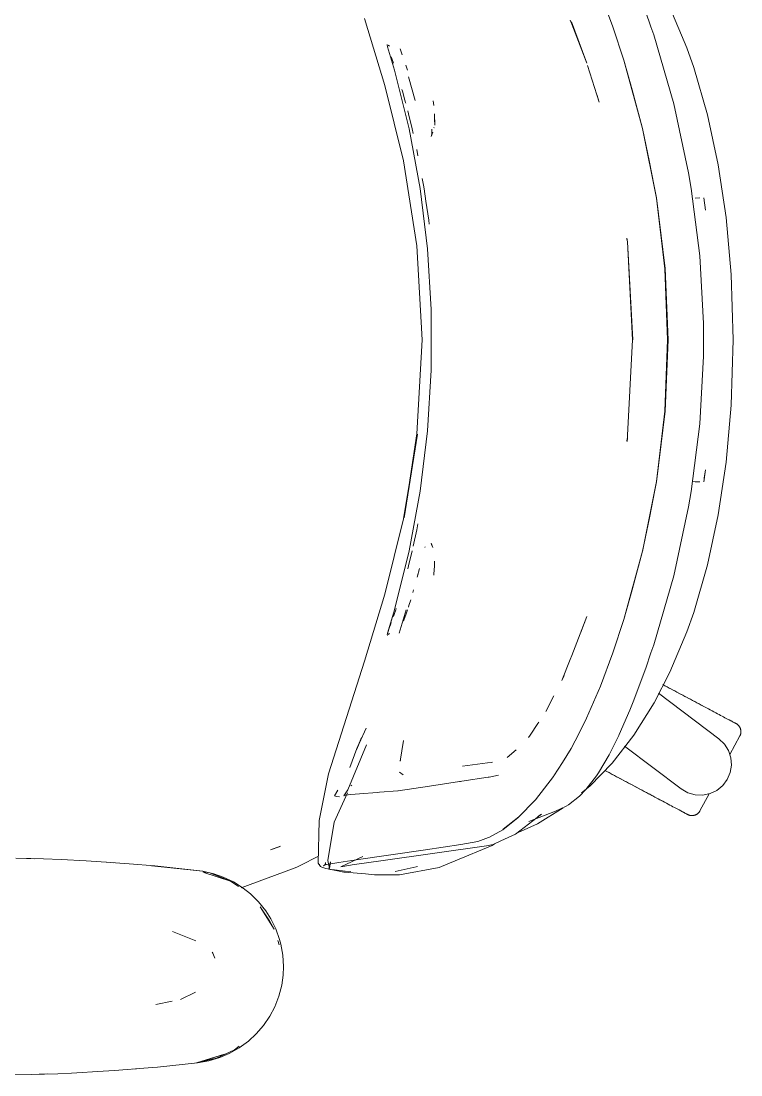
# Model space of a CAD drawing. Header units: millimetres. Extents: x 155927 to 317870, y -36033 to 97293.
# Drawn here: x 202658.8 to 202980.3, y 11129 to 11599.8 of the extents above; entities that cross this region are included whole.
import ezdxf

# ---------------------------------------------------------------- set-up
doc = ezdxf.new("R2010")
doc.units = ezdxf.units.MM
doc.header["$MEASUREMENT"] = 0
doc.layers.add('G-IMPT', color=8, linetype='CONTINUOUS', lineweight=9)
doc.layers.add('I-FURN', color=8, linetype='CONTINUOUS', lineweight=9)

msp = doc.modelspace()

# ---------------------------------------------------------------- linework, layer by layer
at = {"layer": 'G-IMPT'}
for p, q in [((202917.56, 11612.13), (202923.02, 11597.25)), ((202956.12, 11587.85), (202948.6, 11605.82)), ((202812.13, 11600.94), (202821.31, 11570.96)), ((202904.72, 11598.44), (202904.06, 11600.17)), ((202937.73, 11604.14), (202940.13, 11597.21)), ((202911.43, 11581), (202904.61, 11599.4)), ((202911.43, 11581), (202904.72, 11598.44)), ((202928.03, 11582.33), (202923.02, 11597.25)), ((202941.33, 11593.6), (202940.13, 11597.21)), ((202950.27, 11562.77), (202941.33, 11593.6)), ((202822.36, 11589.37), (202822.27, 11589.14)), ((202822.27, 11589.14), (202822.33, 11588.91)), ((202822.33, 11588.91), (202822.4, 11588.61)), ((202822.4, 11588.61), (202822.47, 11588.34)), ((202825.54, 11577.92), (202822.47, 11588.34)), ((202823.36, 11588.6), (202822.75, 11588.98)), ((202823.36, 11588.6), (202823.15, 11588.74)), ((202828.67, 11585.67), (202828.06, 11587.32)), ((202828.67, 11585.67), (202829.04, 11584.66)), ((202959.19, 11579.12), (202956.12, 11587.85)), ((202824.38, 11583.11), (202824.14, 11583.77)), ((202824.38, 11583.11), (202825.13, 11581.01)), ((202931.76, 11569.08), (202927.99, 11582.25)), ((202936.41, 11551.84), (202927.99, 11582.25)), ((202936.41, 11551.84), (202928.03, 11582.33)), ((202832.09, 11551.6), (202825.54, 11577.92)), ((202831.38, 11577.9), (202830.66, 11580.12)), ((202916.96, 11563.52), (202911.71, 11580.01)), ((202959.19, 11579.12), (202965.37, 11557.87)), ((202831.83, 11574.81), (202834.76, 11564.35)), ((202829.63, 11537.28), (202821.31, 11570.96)), ((202829.12, 11568.49), (202828.92, 11569.18)), ((202830.24, 11564.49), (202829.12, 11568.49)), ((202916.96, 11563.52), (202915.89, 11566.96)), ((202931.76, 11569.08), (202936.41, 11551.84)), ((202830.24, 11564.49), (202830.56, 11563.35)), ((202830.56, 11563.35), (202830.6, 11563.17)), ((202843.12, 11562.1), (202842.9, 11564.19)), ((202950.27, 11562.77), (202956.94, 11531.98)), ((202831.86, 11558.33), (202831.52, 11559.63)), ((202831.86, 11558.33), (202833.41, 11551.58)), ((202843.52, 11553.25), (202843.43, 11558.3)), ((202843.43, 11558.3), (202843.51, 11556.03)), ((202965.37, 11557.87), (202970.18, 11535.51)), ((202843.52, 11553.25), (202843.51, 11556.03)), ((202832.09, 11551.6), (202837.02, 11524.93)), ((202833.86, 11549.61), (202833.41, 11551.58)), ((202841.98, 11548.19), (202842.66, 11550.14)), ((202842.19, 11549.24), (202841.98, 11548.19)), ((202842.19, 11549.24), (202842.22, 11551.54)), ((202842.24, 11551.4), (202842.22, 11551.54)), ((202843.19, 11552.03), (202843.27, 11552.29)), ((202936.41, 11551.84), (202942.59, 11520.71)), ((202936.41, 11551.84), (202939.49, 11536.81)), ((202936.41, 11551.84), (202942.58, 11520.79)), ((202836.06, 11539.56), (202835.53, 11542.37)), ((202829.63, 11537.28), (202835.62, 11499.36)), ((202942.59, 11520.71), (202939.49, 11536.81)), ((202970.18, 11535.51), (202973.67, 11512.09)), ((202837.99, 11529.46), (202838.54, 11526.55)), ((202958.12, 11525.06), (202956.94, 11531.98)), ((202837.02, 11524.93), (202840.32, 11498.01)), ((202838.79, 11524.92), (202838.54, 11526.55)), ((202839.64, 11519.3), (202838.79, 11524.92)), ((202961.94, 11494.89), (202958.12, 11525.06)), ((202946.41, 11489.19), (202942.58, 11520.79)), ((202946.37, 11489.15), (202942.59, 11520.71)), ((202942.59, 11520.71), (202944.53, 11505.23)), ((202959.92, 11520.75), (202962.01, 11520.82)), ((202962.01, 11520.82), (202961.9, 11520.82)), ((202963.77, 11520.79), (202964.42, 11515.38)), ((202839.64, 11519.3), (202840.94, 11510.78)), ((202840.94, 11510.78), (202841.12, 11509.12)), ((202973.67, 11512.09), (202975.93, 11486.52)), ((202929.37, 11502.66), (202929.41, 11502.41)), ((202929.65, 11501.11), (202929.38, 11502.88)), ((202929.65, 11501.11), (202929.41, 11502.41)), ((202931.97, 11457.38), (202929.65, 11501.11)), ((202931.92, 11457.38), (202929.65, 11501.11)), ((202946.37, 11489.15), (202944.53, 11505.23)), ((202835.62, 11499.36), (202837.98, 11457.38)), ((202841.97, 11470.94), (202840.32, 11498.01)), ((202963.55, 11464.69), (202961.94, 11494.89)), ((202947.05, 11474.26), (202946.37, 11489.15)), ((202946.37, 11489.15), (202947.51, 11457.38)), ((202946.41, 11489.19), (202947.74, 11457.38)), ((202975.93, 11486.52), (202976.78, 11457.38)), ((202947.05, 11474.26), (202947.51, 11457.38)), ((202841.97, 11470.94), (202841.97, 11443.82)), ((202963.55, 11464.69), (202963.65, 11457.38)), ((202835.62, 11415.39), (202837.98, 11457.38)), ((202931.92, 11457.38), (202929.42, 11412.04)), ((202946.37, 11425.6), (202947.51, 11457.38)), ((202947.74, 11457.38), (202946.41, 11425.56)), ((202947.05, 11440.49), (202947.51, 11457.38)), ((202963.55, 11450.07), (202963.65, 11457.38)), ((202976.78, 11457.38), (202975.93, 11428.24)), ((202963.55, 11450.07), (202961.94, 11419.86)), ((202841.97, 11443.82), (202840.32, 11416.75)), ((202946.37, 11425.6), (202947.05, 11440.49)), ((202946.37, 11425.6), (202942.59, 11394.05)), ((202944.53, 11409.52), (202946.37, 11425.6)), ((202975.93, 11428.24), (202973.67, 11402.67)), ((202946.41, 11425.56), (202942.58, 11393.97)), ((202837.02, 11389.83), (202840.32, 11416.75)), ((202961.94, 11419.86), (202958.12, 11389.69)), ((202829.63, 11377.48), (202835.88, 11415.22)), ((202835.62, 11415.39), (202829.89, 11377.85)), ((202835.88, 11415.22), (202829.89, 11377.85)), ((202929.37, 11412.1), (202929.41, 11412.35)), ((202929.65, 11413.65), (202929.41, 11412.35)), ((202929.42, 11412.04), (202929.65, 11413.65)), ((202944.53, 11409.52), (202942.59, 11394.05)), ((202973.67, 11402.67), (202970.18, 11379.25)), ((202963.77, 11393.96), (202964.42, 11399.38)), ((202963.85, 11395.61), (202964.42, 11399.38)), ((202942.59, 11394.05), (202936.37, 11362.8)), ((202936.37, 11362.8), (202942.58, 11393.97)), ((202942.59, 11394.05), (202939.49, 11377.94)), ((202958.67, 11394.05), (202959.92, 11394.01)), ((202962.01, 11393.93), (202959.92, 11394.01)), ((202962.01, 11393.93), (202961.9, 11393.93)), ((202832.09, 11363.16), (202837.02, 11389.83)), ((202958.12, 11389.69), (202956.94, 11382.77)), ((202956.94, 11382.77), (202950.27, 11351.98)), ((202965.37, 11356.88), (202970.18, 11379.25)), ((202821.31, 11343.79), (202829.63, 11377.48)), ((202836.04, 11375.2), (202835.57, 11372.57)), ((202936.41, 11362.92), (202939.49, 11377.94)), ((202835.57, 11372.57), (202833.86, 11365.15)), ((202839.31, 11364.97), (202839.17, 11364.55)), ((202841.98, 11366.57), (202842.66, 11364.62)), ((202841.98, 11366.57), (202842.19, 11365.52)), ((202832.09, 11363.16), (202825.54, 11336.84)), ((202833.41, 11363.18), (202831.86, 11356.42)), ((202936.41, 11362.92), (202927.99, 11332.51)), ((202936.41, 11362.92), (202928.03, 11332.42)), ((202931.76, 11345.67), (202936.41, 11362.92)), ((202831.86, 11356.42), (202831.52, 11355.14)), ((202835.71, 11351.34), (202836.71, 11355.2)), ((202843.41, 11356.4), (202843.13, 11352.7)), ((202843.41, 11356.4), (202843.51, 11357.77)), ((202843.51, 11358.47), (202843.51, 11357.77)), ((202959.19, 11335.64), (202965.37, 11356.88)), ((202835.71, 11351.34), (202836.1, 11352.87)), ((202843.13, 11352.7), (202843.1, 11352.21)), ((202941.33, 11321.15), (202950.27, 11351.98)), ((202833.8, 11344.55), (202834.13, 11345.67)), ((202931.76, 11345.67), (202927.99, 11332.51)), ((202821.31, 11343.79), (202812.13, 11313.82)), ((202832.02, 11338.76), (202832.81, 11341.26)), ((202825.54, 11336.84), (202822.27, 11325.62)), ((202825.54, 11336.84), (202822.43, 11326.02)), ((202825.54, 11336.84), (202822.48, 11326.31)), ((202826.17, 11336.84), (202825.44, 11334.62)), ((202826.17, 11336.84), (202826.32, 11337.3)), ((202830.74, 11336.85), (202827.7, 11326.42)), ((202830.63, 11334.55), (202831.4, 11336.85)), ((202831.78, 11337.98), (202832.02, 11338.76)), ((202825.15, 11333.82), (202825.44, 11334.62)), ((202829.61, 11331.67), (202830.37, 11333.83)), ((202830.63, 11334.55), (202830.37, 11333.83)), ((202911.43, 11333.76), (202904.72, 11316.31)), ((202911.43, 11333.76), (202908.71, 11326.33)), ((202923.02, 11317.51), (202928.03, 11332.42)), ((202956.12, 11326.91), (202959.19, 11335.64)), ((202823.82, 11330.09), (202823.42, 11329.02)), ((202824.16, 11331.06), (202823.82, 11330.09)), ((202956.12, 11326.91), (202948.6, 11308.93)), ((202822.27, 11325.62), (202822.41, 11325.38)), ((202822.48, 11326.31), (202822.43, 11326.02)), ((202823.36, 11326.16), (202822.75, 11325.77)), ((202823.36, 11326.16), (202823.15, 11326.01)), ((202923.02, 11317.51), (202917.56, 11302.63)), ((202937.79, 11310.73), (202940.13, 11317.55)), ((202941.33, 11321.15), (202940.13, 11317.55)), ((202812.13, 11313.82), (202796.14, 11263.58)), ((202904.06, 11314.59), (202900.33, 11305.26)), ((202904.72, 11316.31), (202904.06, 11314.59)), ((202937.79, 11310.73), (202932.19, 11295.65)), ((202948.6, 11308.93), (202941.51, 11295.16)), ((202900.33, 11305.26), (202901.33, 11307.5)), ((202917.56, 11302.63), (202911.39, 11288.4)), ((202893.16, 11291.42), (202896.7, 11298.39)), ((202930.71, 11291.97), (202932.19, 11295.65)), ((202941.51, 11295.16), (202932.54, 11280.86)), ((202925.94, 11281.02), (202930.71, 11291.97)), ((202886.13, 11280.82), (202889.63, 11285.95)), ((202889.63, 11285.95), (202890.02, 11286.53)), ((202908, 11281.67), (202911.39, 11288.4)), ((202808.81, 11274.56), (202810.84, 11279.68)), ((202810.84, 11279.66), (202808.81, 11274.56)), ((202808.82, 11274.76), (202810.84, 11279.66)), ((202809.84, 11277.14), (202812.89, 11283.85)), ((202886.13, 11280.82), (202885.38, 11279.71)), ((202908, 11281.67), (202904.43, 11274.88)), ((202921.72, 11272.56), (202925.72, 11280.57)), ((202932.54, 11280.86), (202922.73, 11268.26)), ((202925.94, 11281.02), (202925.72, 11280.57)), ((202804.68, 11256.42), (202813.12, 11276.4)), ((202828.17, 11269.23), (202829.57, 11278.39)), ((202808.82, 11274.76), (202805.57, 11266.29)), ((202879.86, 11274.18), (202875.95, 11270.85)), ((202900.66, 11268.65), (202904.43, 11274.88)), ((202921.41, 11271.96), (202916.68, 11263.97)), ((202921.72, 11272.56), (202921.41, 11271.96)), ((202828.17, 11269.23), (202828.22, 11269.58)), ((202856.01, 11266.9), (202869.36, 11268.68)), ((202869.36, 11268.68), (202868.89, 11268.54)), ((202900.66, 11268.65), (202896.78, 11262.56)), ((202912.77, 11257.97), (202922.73, 11268.26)), ((202791.95, 11242.62), (202796.14, 11263.58)), ((202827.82, 11264.28), (202829.46, 11263)), ((202855.71, 11260.22), (202867.43, 11262.03)), ((202867.43, 11262.03), (202867.9, 11262.1)), ((202869.88, 11262.52), (202867.9, 11262.1)), ((202872.05, 11262.98), (202869.88, 11262.52)), ((202888.59, 11251.86), (202896.61, 11262.3)), ((202896.78, 11262.56), (202896.61, 11262.3)), ((202911.1, 11256.55), (202915.82, 11262.68)), ((202915.82, 11262.68), (202916.68, 11263.97)), ((202798.72, 11253.75), (202800.31, 11256.21)), ((202800.31, 11256.21), (202798.78, 11253.73)), ((202798.78, 11253.73), (202800.27, 11256.2)), ((202802.92, 11253.75), (202804.68, 11256.42)), ((202806.13, 11258.14), (202806.57, 11258.41)), ((202841.23, 11257.94), (202827.16, 11255.9)), ((202841.23, 11257.94), (202854.59, 11260.05)), ((202854.59, 11260.05), (202855.1, 11260.13)), ((202855.71, 11260.22), (202855.1, 11260.13)), ((202908.21, 11253.52), (202911.1, 11256.55)), ((202912.77, 11257.97), (202909.1, 11254.97)), ((202798.58, 11241.92), (202804.56, 11255.09)), ((202798.72, 11253.75), (202798.78, 11253.73)), ((202799.65, 11253.45), (202798.78, 11253.73)), ((202801, 11253.28), (202799.65, 11253.45)), ((202803.64, 11254.04), (202802.92, 11253.75)), ((202803.64, 11254.04), (202803.65, 11254.04)), ((202806.04, 11254.34), (202803.65, 11254.04)), ((202806.04, 11254.34), (202806.12, 11254.35)), ((202809.99, 11254.64), (202806.12, 11254.35)), ((202817.85, 11255.2), (202809.99, 11254.64)), ((202818.84, 11255.28), (202817.85, 11255.2)), ((202827.08, 11255.89), (202818.84, 11255.28)), ((202827.08, 11255.89), (202827.16, 11255.9)), ((202888.59, 11251.86), (202880.85, 11243.96)), ((202903.34, 11249.66), (202908.21, 11253.52)), ((202885.63, 11242.29), (202897.54, 11246.8)), ((202889.4, 11241.23), (202900.85, 11248.35)), ((202899.77, 11247.87), (202897.54, 11246.8)), ((202902.21, 11249.04), (202899.77, 11247.87)), ((202903.34, 11249.66), (202902.21, 11249.04)), ((202791.95, 11242.62), (202791.56, 11223.64)), ((202873.89, 11238.54), (202880.85, 11243.96)), ((202881.06, 11244.27), (202874.11, 11238.87)), ((202881.06, 11244.27), (202877.49, 11241.46)), ((202891.29, 11245.52), (202879.59, 11236.58)), ((202891.29, 11245.52), (202889.56, 11244.53)), ((202798.58, 11241.92), (202795.86, 11224.87)), ((202873.89, 11238.54), (202868.05, 11235.26)), ((202874.11, 11238.87), (202877.49, 11241.46)), ((202880.77, 11237.25), (202889.4, 11241.23)), ((202862.84, 11233.29), (202855.17, 11231.99)), ((202862.84, 11233.29), (202867.63, 11235.04)), ((202868.05, 11235.26), (202867.63, 11235.04)), ((202873.06, 11233.54), (202869.7, 11231.97)), ((202873.06, 11233.54), (202879.59, 11236.58)), ((202774.69, 11231.16), (202770.22, 11229.53)), ((202770.22, 11229.53), (202774.1, 11230.9)), ((202774.69, 11231.16), (202774.1, 11230.9)), ((202808.53, 11225.04), (202839.4, 11229.6)), ((202819.49, 11224.65), (202866.71, 11231.33)), ((202839.4, 11229.6), (202855.17, 11231.99)), ((202869.14, 11231.49), (202852.69, 11224.69)), ((202866.71, 11231.33), (202869.7, 11231.97)), ((202870.31, 11232.26), (202869.14, 11231.49)), ((202656.46, 11225.78), (202668.77, 11225.49)), ((202663.24, 11225.65), (202661.16, 11225.65)), ((202664.9, 11225.57), (202663.24, 11225.65)), ((202676.65, 11225.19), (202668.77, 11225.49)), ((202676.65, 11225.19), (202687.95, 11224.65)), ((202696.83, 11224.09), (202687.95, 11224.65)), ((202696.83, 11224.09), (202707.11, 11223.36)), ((202698.87, 11223.96), (202696.96, 11224.05)), ((202698.87, 11223.96), (202700.29, 11223.82)), ((202718.51, 11222.38), (202707.11, 11223.36)), ((202791.31, 11226.66), (202783.72, 11222.68)), ((202791.56, 11223.64), (202792.17, 11222.6)), ((202792.04, 11223.22), (202792.17, 11222.6)), ((202792.04, 11223.22), (202792.14, 11222.67)), ((202794.41, 11222.82), (202800.68, 11223.93)), ((202794.43, 11222.83), (202794.75, 11223.37)), ((202794.83, 11223.87), (202794.75, 11223.37)), ((202796.55, 11221.29), (202795.86, 11224.87)), ((202797.03, 11224.16), (202796.31, 11220.88)), ((202797.03, 11224.16), (202796.55, 11221.29)), ((202800.68, 11223.93), (202808.53, 11225.04)), ((202801.64, 11222.02), (202811.39, 11226.65)), ((202807.53, 11223), (202808.83, 11223.21)), ((202819.49, 11224.65), (202808.83, 11223.21)), ((202845.47, 11221.71), (202849.33, 11223.3)), ((202852.69, 11224.69), (202849.33, 11223.3)), ((202739.95, 11220.03), (202716.99, 11222.48)), ((202716.99, 11222.48), (202737.13, 11220.36)), ((202739.95, 11220.03), (202718.51, 11222.38)), ((202739.95, 11220.03), (202737.13, 11220.36)), ((202739.95, 11220.03), (202744.91, 11218.87)), ((202740.02, 11219.81), (202743.08, 11219.23)), ((202752.3, 11215.63), (202740.44, 11219.44)), ((202749.59, 11216.53), (202740.44, 11219.44)), ((202743.08, 11219.23), (202752.3, 11215.63)), ((202749.04, 11217.42), (202744.91, 11218.87)), ((202757.05, 11212.62), (202775.99, 11219.57)), ((202775.99, 11219.57), (202781.96, 11221.76)), ((202783.72, 11222.68), (202781.96, 11221.76)), ((202792.17, 11222.6), (202792.14, 11222.67)), ((202792.54, 11222.1), (202792.17, 11222.6)), ((202793.08, 11221.78), (202792.54, 11222.1)), ((202793.08, 11221.78), (202794.94, 11221.23)), ((202795.03, 11222.99), (202793.93, 11222.43)), ((202794.43, 11222.83), (202793.93, 11222.43)), ((202795.03, 11222.99), (202794.41, 11222.82)), ((202798.22, 11220.7), (202794.94, 11221.23)), ((202798.63, 11220.44), (202796.31, 11220.88)), ((202798.22, 11220.7), (202798.83, 11220.62)), ((202802.88, 11219.63), (202798.63, 11220.44)), ((202798.83, 11220.62), (202803.52, 11220.1)), ((202801.64, 11222.02), (202802.51, 11222.16)), ((202807.53, 11223), (202802.51, 11222.16)), ((202803.35, 11219.59), (202802.88, 11219.63)), ((202803.35, 11219.59), (202812.68, 11218.78)), ((202803.52, 11220.1), (202806.11, 11219.89)), ((202812.68, 11218.78), (202816.63, 11218.44)), ((202820.8, 11218.44), (202816.63, 11218.44)), ((202827.77, 11218.47), (202820.8, 11218.44)), ((202825.91, 11219.88), (202835.21, 11221.92)), ((202827.77, 11218.47), (202845.47, 11221.71)), ((202835.21, 11221.92), (202835.79, 11222.07)), ((202753.62, 11215.23), (202749.04, 11217.42)), ((202752.3, 11215.63), (202749.59, 11216.53)), ((202752.3, 11215.63), (202755.88, 11213.21)), ((202753.62, 11215.23), (202757.95, 11212.5)), ((202761.25, 11209.88), (202757.95, 11212.5)), ((202764.86, 11206.33), (202761.25, 11209.88)), ((202764.86, 11206.33), (202768.05, 11202.36)), ((202771.91, 11194.2), (202765.59, 11204.15)), ((202769.75, 11197.88), (202765.59, 11204.15)), ((202770.32, 11198.81), (202768.05, 11202.36)), ((202771.91, 11194.2), (202769.75, 11197.88)), ((202772.56, 11194.3), (202770.32, 11198.81)), ((202726.43, 11193.13), (202736.85, 11188.98)), ((202772.56, 11194.3), (202774.27, 11189.53)), ((202773.47, 11189.09), (202774.09, 11187.06)), ((202774.83, 11187.4), (202774.27, 11189.53)), ((202775.71, 11182.45), (202774.83, 11187.4)), ((202744.38, 11183.46), (202744.08, 11183.91)), ((202745.39, 11181.24), (202744.38, 11183.46)), ((202776.01, 11177.41), (202775.71, 11182.45)), ((202776.01, 11177.41), (202775.84, 11173.56)), ((202775.19, 11169.05), (202775.84, 11173.56)), ((202775.19, 11169.05), (202773.93, 11164.18)), ((202718.93, 11160.43), (202726.36, 11162)), ((202736.76, 11166.03), (202729.98, 11162.76)), ((202772.09, 11159.47), (202773.93, 11164.18)), ((202769.9, 11155.31), (202772.09, 11159.47)), ((202769.9, 11155.31), (202767.07, 11151.14)), ((202767.07, 11151.14), (202763.75, 11147.31)), ((202760.31, 11144.14), (202756.23, 11141.14)), ((202760.31, 11144.14), (202763.75, 11147.31)), ((202746.1, 11136.5), (202754.16, 11140.24)), ((202751.79, 11138.63), (202747.55, 11136.82)), ((202751.79, 11138.63), (202756.23, 11141.14)), ((202756.27, 11141.83), (202754.16, 11140.24)), ((202719.72, 11132.55), (202737.64, 11134.46)), ((202737.13, 11134.46), (202749.59, 11138.29)), ((202737.13, 11134.46), (202740.44, 11135.38)), ((202737.64, 11134.46), (202742.69, 11135.35)), ((202746.1, 11136.5), (202737.69, 11134.59)), ((202749.59, 11138.29), (202740.44, 11135.38)), ((202747.55, 11136.82), (202742.69, 11135.35)), ((202655.1, 11129.02), (202663.52, 11129.18)), ((202675.28, 11129.57), (202663.52, 11129.18)), ((202668.46, 11129.32), (202666.96, 11129.31)), ((202670.39, 11129.43), (202668.46, 11129.32)), ((202675.28, 11129.57), (202681.3, 11129.82)), ((202695.44, 11130.63), (202681.3, 11129.82)), ((202700.53, 11130.96), (202695.44, 11130.63)), ((202700.53, 11130.96), (202715.59, 11132.21)), ((202708.71, 11131.61), (202710.39, 11131.78)), ((202715.59, 11132.21), (202719.72, 11132.55))]:
    msp.add_line(p, q, dxfattribs=at)
at = {"layer": 'I-FURN'}
for p, q in [((202946.33, 11302.87), (202945.37, 11303.38)), ((202943.44, 11299.52), (202970.5, 11279.13)), ((202945.81, 11303.15), (202946.78, 11302.63)), ((202947.3, 11302.35), (202946.33, 11302.87)), ((202946.78, 11302.63), (202947.75, 11302.11)), ((202948.29, 11301.83), (202947.3, 11302.35)), ((202947.75, 11302.11), (202948.74, 11301.58)), ((202949.28, 11301.3), (202948.29, 11301.83)), ((202948.74, 11301.58), (202949.74, 11301.06)), ((202950.27, 11300.77), (202949.28, 11301.3)), ((202949.74, 11301.06), (202950.74, 11300.53)), ((202951.28, 11300.24), (202950.27, 11300.77)), ((202950.74, 11300.53), (202951.74, 11299.99)), ((202952.28, 11299.7), (202951.28, 11300.24)), ((202951.74, 11299.99), (202952.74, 11299.46)), ((202953.29, 11299.17), (202952.28, 11299.7)), ((202952.74, 11299.46), (202953.75, 11298.92)), ((202954.29, 11298.63), (202953.29, 11299.17)), ((202953.75, 11298.92), (202954.75, 11298.39)), ((202955.29, 11298.1), (202954.29, 11298.63)), ((202954.75, 11298.39), (202955.75, 11297.86)), ((202956.29, 11297.57), (202955.29, 11298.1)), ((202955.75, 11297.86), (202956.75, 11297.33)), ((202957.29, 11297.04), (202956.29, 11297.57)), ((202956.75, 11297.33), (202957.74, 11296.8)), ((202958.27, 11296.52), (202957.29, 11297.04)), ((202957.74, 11296.8), (202958.73, 11296.28)), ((202959.25, 11296), (202958.27, 11296.52)), ((202958.73, 11296.28), (202959.7, 11295.76)), ((202960.22, 11295.48), (202959.25, 11296)), ((202959.7, 11295.76), (202960.66, 11295.25)), ((202961.18, 11294.97), (202960.22, 11295.48)), ((202960.66, 11295.25), (202961.62, 11294.74)), ((202962.12, 11294.47), (202961.18, 11294.97)), ((202961.62, 11294.74), (202962.55, 11294.24)), ((202963.05, 11293.98), (202962.12, 11294.47)), ((202962.55, 11294.24), (202963.48, 11293.75)), ((202963.97, 11293.49), (202963.05, 11293.98)), ((202963.48, 11293.75), (202964.38, 11293.27)), ((202964.86, 11293.01), (202963.97, 11293.49)), ((202965.74, 11292.55), (202964.86, 11293.01)), ((202966.6, 11292.09), (202965.74, 11292.55)), ((202967.43, 11291.65), (202966.6, 11292.09)), ((202968.24, 11291.22), (202967.43, 11291.65)), ((202969.03, 11290.8), (202968.24, 11291.22)), ((202969.79, 11290.39), (202969.03, 11290.8)), ((202970.53, 11290), (202969.79, 11290.39)), ((202971.23, 11289.63), (202970.53, 11290)), ((202971.91, 11289.26), (202971.23, 11289.63)), ((202972.56, 11288.92), (202971.91, 11289.26)), ((202973.18, 11288.59), (202972.56, 11288.92)), ((202973.76, 11288.28), (202973.18, 11288.59)), ((202973.45, 11288.45), (202974.02, 11288.15)), ((202974.31, 11287.99), (202973.76, 11288.28)), ((202974.02, 11288.15), (202974.55, 11287.86)), ((202974.83, 11287.71), (202974.31, 11287.99)), ((202974.55, 11287.86), (202975.06, 11287.59)), ((202975.31, 11287.46), (202974.83, 11287.71)), ((202975.06, 11287.59), (202975.52, 11287.35)), ((202975.76, 11287.22), (202975.31, 11287.46)), ((202975.52, 11287.35), (202975.95, 11287.12)), ((202976.17, 11287), (202975.76, 11287.22)), ((202975.95, 11287.12), (202976.34, 11286.91)), ((202976.54, 11286.8), (202976.17, 11287)), ((202976.34, 11286.91), (202976.7, 11286.72)), ((202976.88, 11286.63), (202976.54, 11286.8)), ((202976.7, 11286.72), (202977.02, 11286.55)), ((202977.17, 11286.47), (202976.88, 11286.63)), ((202977.02, 11286.55), (202977.3, 11286.4)), ((202977.43, 11286.33), (202977.17, 11286.47)), ((202977.3, 11286.4), (202977.54, 11286.27)), ((202977.65, 11286.21), (202977.43, 11286.33)), ((202977.54, 11286.27), (202977.74, 11286.17)), ((202977.83, 11286.12), (202977.65, 11286.21)), ((202977.74, 11286.17), (202977.9, 11286.08)), ((202977.97, 11286.04), (202977.83, 11286.12)), ((202977.9, 11286.08), (202978.02, 11286.02)), ((202978.07, 11285.99), (202977.97, 11286.04)), ((202978.02, 11286.02), (202978.1, 11285.97)), ((202978.13, 11285.96), (202978.07, 11285.99)), ((202978.1, 11285.97), (202978.15, 11285.95)), ((202978.15, 11285.95), (202978.13, 11285.96)), ((202978.15, 11285.95), (202978.29, 11285.87)), ((202978.15, 11285.95), (202978.15, 11285.95)), ((202978.29, 11285.87), (202978.43, 11285.78)), ((202978.43, 11285.78), (202978.56, 11285.7)), ((202978.56, 11285.7), (202978.69, 11285.6)), ((202978.69, 11285.6), (202978.82, 11285.5)), ((202978.82, 11285.5), (202978.94, 11285.4)), ((202978.94, 11285.4), (202979.06, 11285.29)), ((202979.06, 11285.29), (202979.18, 11285.17)), ((202979.18, 11285.17), (202979.28, 11285.05)), ((202979.28, 11285.05), (202979.39, 11284.93)), ((202979.39, 11284.93), (202979.49, 11284.8)), ((202979.49, 11284.8), (202979.58, 11284.67)), ((202979.58, 11284.67), (202979.67, 11284.54)), ((202979.67, 11284.54), (202979.75, 11284.4)), ((202979.75, 11284.4), (202979.83, 11284.26)), ((202975.35, 11272.09), (202979.82, 11280.5)), ((202979.84, 11280.54), (202979.82, 11280.5)), ((202979.83, 11284.26), (202979.9, 11284.11)), ((202979.91, 11280.68), (202979.84, 11280.54)), ((202979.9, 11284.11), (202979.97, 11283.97)), ((202979.98, 11280.83), (202979.91, 11280.68)), ((202979.97, 11283.97), (202980.03, 11283.82)), ((202980.03, 11280.98), (202979.98, 11280.83)), ((202980.03, 11283.82), (202980.08, 11283.66)), ((202980.09, 11281.13), (202980.03, 11280.98)), ((202980.08, 11283.66), (202980.13, 11283.51)), ((202980.14, 11281.28), (202980.09, 11281.13)), ((202980.13, 11283.51), (202980.17, 11283.36)), ((202980.18, 11281.44), (202980.14, 11281.28)), ((202980.17, 11283.36), (202980.21, 11283.2)), ((202980.21, 11281.6), (202980.18, 11281.44)), ((202980.21, 11283.2), (202980.24, 11283.04)), ((202980.24, 11281.76), (202980.21, 11281.6)), ((202980.24, 11283.04), (202980.26, 11282.88)), ((202980.26, 11281.91), (202980.24, 11281.76)), ((202980.26, 11282.88), (202980.28, 11282.72)), ((202980.28, 11282.08), (202980.26, 11281.91)), ((202980.28, 11282.72), (202980.29, 11282.56)), ((202980.29, 11282.24), (202980.28, 11282.08)), ((202980.29, 11282.56), (202980.29, 11282.4)), ((202980.29, 11282.4), (202980.29, 11282.24)), ((202953.66, 11256.78), (202928.35, 11275.85)), ((202970.5, 11279.13), (202972.93, 11276.79)), ((202972.93, 11276.79), (202974.73, 11273.93)), ((202974.73, 11273.93), (202975.8, 11270.73)), ((202975.8, 11270.73), (202976.06, 11267.37)), ((202976.06, 11267.37), (202975.52, 11264.04)), ((202919.57, 11265), (202920.47, 11264.52)), ((202920.96, 11264.26), (202920.05, 11264.74)), ((202920.47, 11264.52), (202921.38, 11264.04)), ((202921.88, 11263.77), (202920.96, 11264.26)), ((202921.38, 11264.04), (202922.31, 11263.54)), ((202922.82, 11263.27), (202921.88, 11263.77)), ((202922.31, 11263.54), (202923.25, 11263.04)), ((202923.77, 11262.76), (202922.82, 11263.27)), ((202923.25, 11263.04), (202924.21, 11262.53)), ((202924.73, 11262.25), (202923.77, 11262.76)), ((202924.21, 11262.53), (202925.18, 11262.01)), ((202925.71, 11261.73), (202924.73, 11262.25)), ((202925.18, 11262.01), (202926.16, 11261.49)), ((202926.69, 11261.21), (202925.71, 11261.73)), ((202926.16, 11261.49), (202927.15, 11260.97)), ((202927.68, 11260.68), (202926.69, 11261.21)), ((202927.15, 11260.97), (202928.14, 11260.44)), ((202974.19, 11260.94), (202972.16, 11258.25)), ((202975.52, 11264.04), (202974.19, 11260.94)), ((202928.68, 11260.15), (202927.68, 11260.68)), ((202928.14, 11260.44), (202929.14, 11259.91)), ((202929.68, 11259.62), (202928.68, 11260.15)), ((202929.14, 11259.91), (202930.14, 11259.38)), ((202930.68, 11259.09), (202929.68, 11259.62)), ((202930.14, 11259.38), (202931.15, 11258.84)), ((202931.69, 11258.55), (202930.68, 11259.09)), ((202931.15, 11258.84), (202932.15, 11258.31)), ((202932.7, 11258.02), (202931.69, 11258.55)), ((202932.15, 11258.31), (202933.16, 11257.77)), ((202933.7, 11257.49), (202932.7, 11258.02)), ((202933.16, 11257.77), (202934.16, 11257.24)), ((202934.7, 11256.95), (202933.7, 11257.49)), ((202934.16, 11257.24), (202935.16, 11256.71)), ((202935.69, 11256.43), (202934.7, 11256.95)), ((202935.16, 11256.71), (202936.15, 11256.18)), ((202936.68, 11255.9), (202935.69, 11256.43)), ((202936.15, 11256.18), (202937.13, 11255.66)), ((202956.58, 11255.09), (202953.66, 11256.78)), ((202969.55, 11256.12), (202966.5, 11254.67)), ((202972.16, 11258.25), (202969.55, 11256.12)), ((202937.66, 11255.38), (202936.68, 11255.9)), ((202937.13, 11255.66), (202938.1, 11255.14)), ((202938.63, 11254.87), (202937.66, 11255.38)), ((202938.1, 11255.14), (202939.07, 11254.63)), ((202939.58, 11254.36), (202938.63, 11254.87)), ((202939.07, 11254.63), (202940.02, 11254.12)), ((202940.53, 11253.85), (202939.58, 11254.36)), ((202940.02, 11254.12), (202940.96, 11253.63)), ((202941.46, 11253.36), (202940.53, 11253.85)), ((202940.96, 11253.63), (202941.88, 11253.14)), ((202942.37, 11252.87), (202941.46, 11253.36)), ((202941.88, 11253.14), (202942.79, 11252.65)), ((202943.27, 11252.4), (202942.37, 11252.87)), ((202942.79, 11252.65), (202943.67, 11252.18)), ((202944.14, 11251.93), (202943.27, 11252.4)), ((202943.67, 11252.18), (202944.54, 11251.72)), ((202945, 11251.48), (202944.14, 11251.93)), ((202944.54, 11251.72), (202945.39, 11251.27)), ((202945.84, 11251.03), (202945, 11251.48)), ((202959.82, 11254.14), (202956.58, 11255.09)), ((202963.19, 11254), (202959.82, 11254.14)), ((202962.01, 11247), (202966.04, 11254.58)), ((202966.5, 11254.67), (202963.19, 11254)), ((202945.39, 11251.27), (202946.21, 11250.83)), ((202946.21, 11250.83), (202947.01, 11250.41)), ((202947.01, 11250.41), (202947.79, 11249.99)), ((202947.79, 11249.99), (202948.54, 11249.59)), ((202948.54, 11249.59), (202949.26, 11249.21)), ((202949.26, 11249.21), (202949.95, 11248.84)), ((202949.95, 11248.84), (202950.62, 11248.49)), ((202950.62, 11248.49), (202951.25, 11248.15)), ((202951.25, 11248.15), (202951.85, 11247.83)), ((202952.17, 11247.67), (202951.58, 11247.98)), ((202951.85, 11247.83), (202952.42, 11247.53)), ((202952.72, 11247.37), (202952.17, 11247.67)), ((202952.42, 11247.53), (202952.96, 11247.24)), ((202953.23, 11247.1), (202952.72, 11247.37)), ((202952.96, 11247.24), (202953.46, 11246.98)), ((202953.72, 11246.84), (202953.23, 11247.1)), ((202953.46, 11246.98), (202953.93, 11246.73)), ((202954.16, 11246.61), (202953.72, 11246.84)), ((202953.93, 11246.73), (202954.36, 11246.5)), ((202961.84, 11246.72), (202961.75, 11246.59)), ((202961.93, 11246.86), (202961.84, 11246.72)), ((202962.01, 11247), (202961.93, 11246.86)), ((202954.57, 11246.39), (202954.16, 11246.61)), ((202954.36, 11246.5), (202954.75, 11246.29)), ((202954.94, 11246.19), (202954.57, 11246.39)), ((202954.75, 11246.29), (202955.1, 11246.1)), ((202955.28, 11246.01), (202954.94, 11246.19)), ((202955.1, 11246.1), (202955.42, 11245.94)), ((202955.58, 11245.85), (202955.28, 11246.01)), ((202955.42, 11245.94), (202955.7, 11245.79)), ((202955.84, 11245.72), (202955.58, 11245.85)), ((202955.7, 11245.79), (202955.94, 11245.66)), ((202956.06, 11245.6), (202955.84, 11245.72)), ((202955.94, 11245.66), (202956.14, 11245.55)), ((202956.24, 11245.5), (202956.06, 11245.6)), ((202956.14, 11245.55), (202956.3, 11245.47)), ((202956.38, 11245.43), (202956.24, 11245.5)), ((202956.3, 11245.47), (202956.43, 11245.4)), ((202956.48, 11245.37), (202956.38, 11245.43)), ((202956.43, 11245.4), (202956.51, 11245.36)), ((202956.54, 11245.34), (202956.48, 11245.37)), ((202956.51, 11245.36), (202956.55, 11245.34)), ((202956.56, 11245.33), (202956.54, 11245.34)), ((202956.55, 11245.34), (202956.56, 11245.33)), ((202956.59, 11245.31), (202956.56, 11245.33)), ((202956.74, 11245.24), (202956.59, 11245.31)), ((202956.89, 11245.18), (202956.74, 11245.24)), ((202957.04, 11245.12), (202956.89, 11245.18)), ((202957.19, 11245.06), (202957.04, 11245.12)), ((202957.34, 11245.01), (202957.19, 11245.06)), ((202957.5, 11244.97), (202957.34, 11245.01)), ((202957.66, 11244.94), (202957.5, 11244.97)), ((202957.81, 11244.91), (202957.66, 11244.94)), ((202957.97, 11244.89), (202957.81, 11244.91)), ((202958.13, 11244.87), (202957.97, 11244.89)), ((202958.3, 11244.86), (202958.13, 11244.87)), ((202958.46, 11244.86), (202958.3, 11244.86)), ((202958.62, 11244.86), (202958.46, 11244.86)), ((202958.78, 11244.87), (202958.62, 11244.86)), ((202958.94, 11244.89), (202958.78, 11244.87)), ((202959.1, 11244.91), (202958.94, 11244.89)), ((202959.26, 11244.94), (202959.1, 11244.91)), ((202959.41, 11244.98), (202959.26, 11244.94)), ((202959.57, 11245.02), (202959.41, 11244.98)), ((202959.72, 11245.07), (202959.57, 11245.02)), ((202959.88, 11245.12), (202959.72, 11245.07)), ((202960.03, 11245.18), (202959.88, 11245.12)), ((202960.17, 11245.25), (202960.03, 11245.18)), ((202960.32, 11245.32), (202960.17, 11245.25)), ((202960.46, 11245.4), (202960.32, 11245.32)), ((202960.6, 11245.48), (202960.46, 11245.4)), ((202960.73, 11245.57), (202960.6, 11245.48)), ((202960.86, 11245.66), (202960.73, 11245.57)), ((202960.99, 11245.76), (202960.86, 11245.66)), ((202961.11, 11245.87), (202960.99, 11245.76)), ((202961.23, 11245.98), (202961.11, 11245.87)), ((202961.35, 11246.09), (202961.23, 11245.98)), ((202961.45, 11246.21), (202961.35, 11246.09)), ((202961.56, 11246.33), (202961.45, 11246.21)), ((202961.66, 11246.46), (202961.56, 11246.33)), ((202961.75, 11246.59), (202961.66, 11246.46))]:
    msp.add_line(p, q, dxfattribs=at)

doc.saveas('drawing.dxf')
